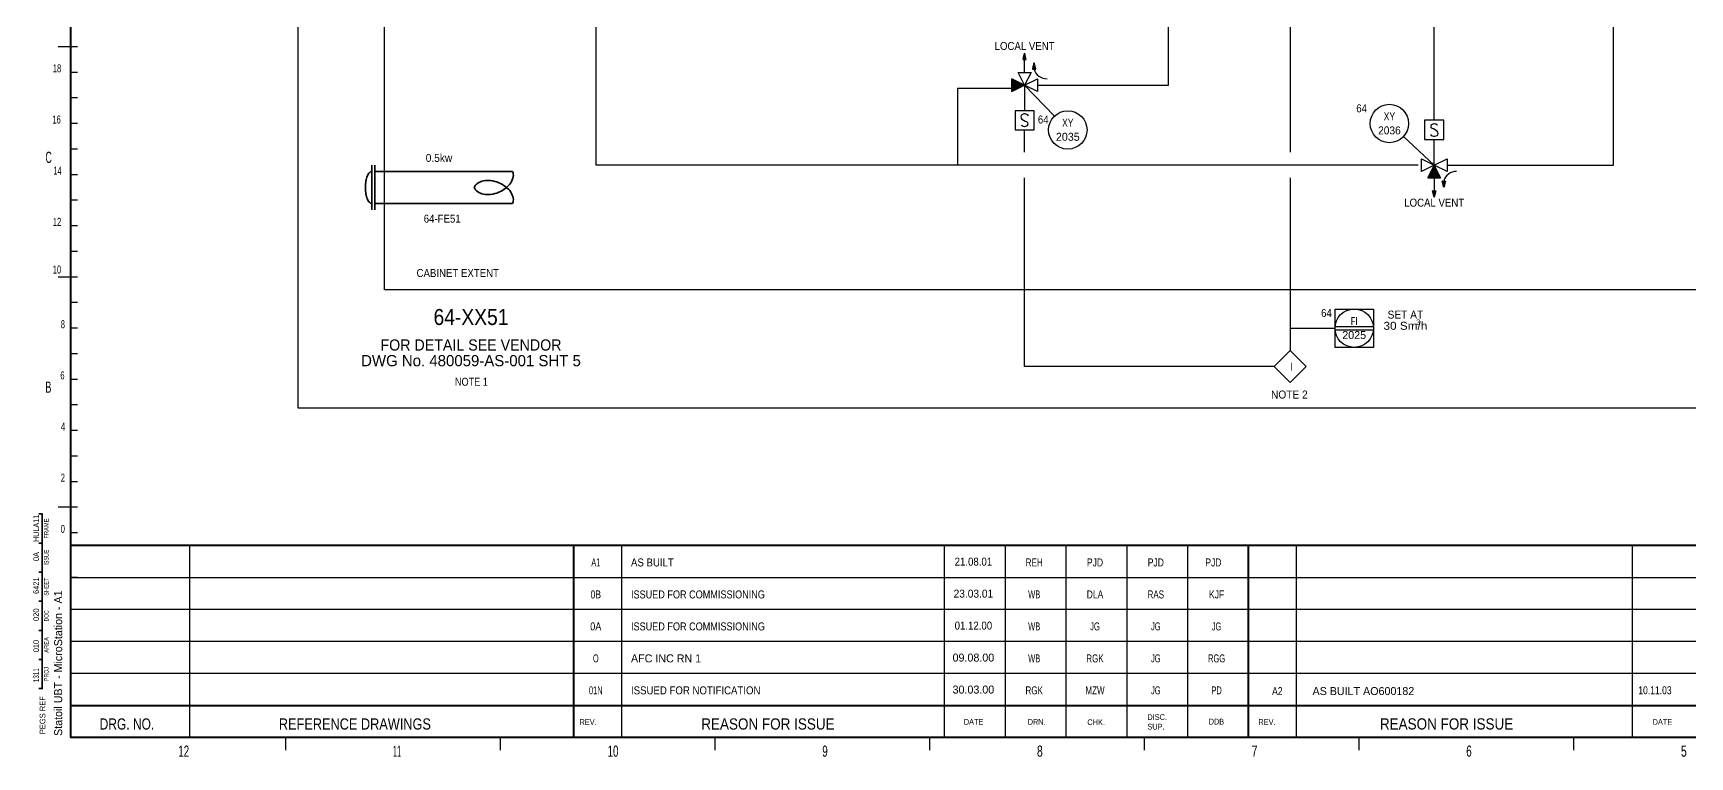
# Model space of a CAD drawing. Header units: millimetres. Extents: x 13 to 838, y 4 to 592.
# Drawn here: x 13 to 531, y 4 to 230 of the extents above; entities that cross this region are included whole.
import ezdxf
from ezdxf.enums import TextEntityAlignment as Align

# ---------------------------------------------------------------- set-up
doc = ezdxf.new("R2010")
doc.units = ezdxf.units.MM
for name, color, linetype, lineweight in [('1', 7, 'Continuous', 25), ('15', 7, 'Continuous', 35), ('18', 7, 'Continuous', 25), ('4', 7, 'Continuous', 35), ('43', 7, 'Continuous', 25), ('45', 7, 'Continuous', 40)]:
    doc.layers.add(name, color=color, linetype=linetype, lineweight=lineweight)
for name, color, linetype in [('34', 7, 'Continuous'), ('35', 7, 'Continuous'), ('36', 7, 'Continuous'), ('37', 7, 'Continuous')]:
    doc.layers.add(name, color=color, linetype=linetype)

msp = doc.modelspace()

# ---------------------------------------------------------------- linework, layer by layer
at = {"layer": '1'}
for p, q in [((322.974, 222), (322.658, 222.632)), ((323.01, 222), (322.67, 222.68)), ((323.045, 222), (322.682, 222.727)), ((323.08, 222), (322.693, 222.774)), ((323.116, 222), (322.705, 222.821)), ((323.151, 222), (322.717, 222.868)), ((323.186, 222), (322.729, 222.915)), ((323.222, 222), (322.741, 222.963)), ((323.257, 222), (322.752, 223.01)), ((323.292, 222), (322.764, 223.057)), ((323.328, 222), (322.776, 223.104)), ((323.363, 222), (322.788, 223.151)), ((323.398, 222), (322.8, 223.198)), ((323.434, 222), (322.811, 223.245)), ((323.469, 222), (322.823, 223.293)), ((323.495, 222.017), (322.835, 223.34)), ((323.46, 222.159), (322.847, 223.387)), ((323.425, 222.301), (322.858, 223.434)), ((323.389, 222.442), (322.87, 223.481)), ((323.354, 222.584), (322.882, 223.528)), ((323.318, 222.725), (322.894, 223.575)), ((323.283, 222.867), (322.906, 223.623)), ((323.248, 223.009), (322.917, 223.67)), ((323.212, 223.15), (322.929, 223.717)), ((323.177, 223.292), (322.941, 223.764)), ((323.141, 223.433), (322.953, 223.811)), ((323.106, 223.575), (322.965, 223.858)), ((323.071, 223.717), (322.976, 223.905)), ((323.035, 223.858), (322.988, 223.953)), ((323, 218), (323, 224)), ((322.515, 222), (322.505, 222.02)), ((322.55, 222), (322.517, 222.067)), ((322.585, 222), (322.528, 222.114)), ((322.621, 222), (322.54, 222.161)), ((322.656, 222), (322.552, 222.208)), ((322.691, 222), (322.564, 222.255)), ((322.727, 222), (322.576, 222.302)), ((322.762, 222), (322.587, 222.35)), ((322.797, 222), (322.599, 222.397)), ((322.833, 222), (322.611, 222.444)), ((322.868, 222), (322.623, 222.491)), ((322.903, 222), (322.634, 222.538)), ((322.939, 222), (322.646, 222.585)), ((325.515, 219), (325.505, 219.02)), ((325.55, 219), (325.517, 219.067)), ((325.585, 219), (325.528, 219.114)), ((325.621, 219), (325.54, 219.161)), ((325.656, 219), (325.552, 219.208)), ((325.691, 219), (325.564, 219.255)), ((325.727, 219), (325.576, 219.302)), ((325.762, 219), (325.587, 219.35)), ((325.797, 219), (325.599, 219.397)), ((325.833, 219), (325.611, 219.444)), ((325.868, 219), (325.623, 219.491)), ((325.903, 219), (325.634, 219.538)), ((325.939, 219), (325.646, 219.585)), ((325.974, 219), (325.658, 219.632)), ((326.01, 219), (325.67, 219.68)), ((326.045, 219), (325.682, 219.727)), ((326.08, 219), (325.693, 219.774)), ((326.116, 219), (325.705, 219.821)), ((326.151, 219), (325.717, 219.868)), ((326.186, 219), (325.729, 219.915)), ((326.222, 219), (325.741, 219.963)), ((326.257, 219), (325.752, 220.01)), ((326.292, 219), (325.764, 220.057)), ((326.328, 219), (325.776, 220.104)), ((326.363, 219), (325.788, 220.151)), ((326.398, 219), (325.8, 220.198)), ((326.434, 219), (325.811, 220.245)), ((326.469, 219), (325.823, 220.293)), ((326.495, 219.017), (325.835, 220.34)), ((326.46, 219.159), (325.847, 220.387)), ((326.425, 219.301), (325.858, 220.434)), ((326.389, 219.442), (325.87, 220.481)), ((326.354, 219.584), (325.882, 220.528)), ((326.318, 219.725), (325.894, 220.575)), ((326.283, 219.867), (325.906, 220.623)), ((326.248, 220.009), (325.917, 220.67)), ((326.212, 220.15), (325.929, 220.717)), ((326.177, 220.292), (325.941, 220.764)), ((326.141, 220.433), (325.953, 220.811)), ((326.106, 220.575), (325.965, 220.858)), ((326.071, 220.717), (325.976, 220.905)), ((326.035, 220.858), (325.988, 220.953)), ((319, 215.941), (319.04, 215.98)), ((319, 215.658), (319.228, 215.886)), ((319, 215.375), (319.417, 215.792)), ((319, 215.092), (319.605, 215.697)), ((319, 214.81), (319.794, 215.603)), ((319, 214.527), (319.983, 215.509)), ((319, 214.244), (320.171, 215.414)), ((319, 213.961), (320.36, 215.32)), ((319, 213.679), (320.548, 215.226)), ((319, 213.396), (320.737, 215.132)), ((319, 213.113), (320.926, 215.037)), ((319, 212.831), (321.114, 214.943)), ((319, 212.548), (321.303, 214.849)), ((319, 212.265), (321.491, 214.754)), ((319.035, 212.018), (321.68, 214.66)), ((319.602, 212.301), (321.868, 214.566)), ((320.168, 212.584), (322.057, 214.471)), ((320.735, 212.867), (322.246, 214.377)), ((321.301, 213.15), (322.434, 214.283)), ((321.867, 213.434), (322.623, 214.189)), ((322.434, 213.717), (322.811, 214.094)), ((323, 214), (332.335, 204.319)), ((323, 214), (323, 210)), ((323, 210), (323, 209.9)), ((323, 210), (323, 209.9)), ((323, 210), (323, 206)), ((323, 193), (323, 200)), ((451, 189), (441.397, 197.917)), ((451, 193), (451, 197)), ((451, 193), (451, 193.1)), ((451, 193), (451, 193.1)), ((451, 189), (451, 193)), ((451.321, 185), (449.774, 186.548)), ((451.604, 185), (449.868, 186.737)), ((451.887, 185), (449.963, 186.926)), ((452.169, 185), (450.057, 187.114)), ((452.452, 185), (450.151, 187.303)), ((452.735, 185), (450.246, 187.491)), ((452.982, 185.035), (450.34, 187.68)), ((452.699, 185.602), (450.434, 187.868)), ((452.416, 186.168), (450.529, 188.057)), ((452.133, 186.735), (450.623, 188.246)), ((451.85, 187.301), (450.717, 188.434)), ((451.566, 187.867), (450.811, 188.623)), ((451.283, 188.434), (450.906, 188.811)), ((449.059, 185), (449.02, 185.04)), ((449.342, 185), (449.114, 185.228)), ((449.625, 185), (449.208, 185.417)), ((449.908, 185), (449.303, 185.605)), ((450.19, 185), (449.397, 185.794)), ((450.473, 185), (449.491, 185.983)), ((450.756, 185), (449.586, 186.171)), ((451.039, 185), (449.68, 186.36)), ((451, 185), (451, 179)), ((453.515, 184), (453.505, 183.98)), ((453.55, 184), (453.517, 183.933)), ((453.585, 184), (453.528, 183.886)), ((453.621, 184), (453.54, 183.839)), ((453.656, 184), (453.552, 183.792)), ((453.691, 184), (453.564, 183.745)), ((453.727, 184), (453.576, 183.698)), ((453.762, 184), (453.587, 183.65)), ((453.797, 184), (453.599, 183.603)), ((453.833, 184), (453.611, 183.556)), ((453.868, 184), (453.623, 183.509)), ((453.903, 184), (453.634, 183.462)), ((453.939, 184), (453.646, 183.415)), ((453.974, 184), (453.658, 183.368)), ((454.01, 184), (453.67, 183.32)), ((454.045, 184), (453.682, 183.273)), ((454.08, 184), (453.693, 183.226)), ((454.116, 184), (453.705, 183.179)), ((454.151, 184), (453.717, 183.132)), ((454.186, 184), (453.729, 183.085)), ((454.222, 184), (453.741, 183.037)), ((454.257, 184), (453.752, 182.99)), ((454.292, 184), (453.764, 182.943)), ((454.328, 184), (453.776, 182.896)), ((454.363, 184), (453.788, 182.849)), ((454.398, 184), (453.8, 182.802)), ((454.434, 184), (453.811, 182.755)), ((454.469, 184), (453.823, 182.707)), ((454.495, 183.983), (453.835, 182.66)), ((454.46, 183.841), (453.847, 182.613)), ((454.425, 183.699), (453.858, 182.566)), ((454.389, 183.558), (453.87, 182.519)), ((454.354, 183.416), (453.882, 182.472)), ((454.318, 183.275), (453.894, 182.425)), ((454.283, 183.133), (453.906, 182.377)), ((454.248, 182.991), (453.917, 182.33)), ((454.212, 182.85), (453.929, 182.283)), ((454.177, 182.708), (453.941, 182.236)), ((454.141, 182.567), (453.953, 182.189)), ((454.106, 182.425), (453.965, 182.142)), ((454.071, 182.283), (453.976, 182.095)), ((454.035, 182.142), (453.988, 182.047)), ((450.515, 181), (450.505, 180.98)), ((450.55, 181), (450.517, 180.933)), ((450.585, 181), (450.528, 180.886)), ((450.621, 181), (450.54, 180.839)), ((450.656, 181), (450.552, 180.792)), ((450.691, 181), (450.564, 180.745)), ((450.727, 181), (450.576, 180.698)), ((450.762, 181), (450.587, 180.65)), ((450.797, 181), (450.599, 180.603)), ((450.833, 181), (450.611, 180.556)), ((450.868, 181), (450.623, 180.509)), ((450.903, 181), (450.634, 180.462)), ((450.939, 181), (450.646, 180.415)), ((450.974, 181), (450.658, 180.368)), ((451.01, 181), (450.67, 180.32)), ((451.045, 181), (450.682, 180.273)), ((451.08, 181), (450.693, 180.226)), ((451.116, 181), (450.705, 180.179)), ((451.151, 181), (450.717, 180.132)), ((451.186, 181), (450.729, 180.085)), ((451.222, 181), (450.741, 180.037)), ((451.257, 181), (450.752, 179.99)), ((451.292, 181), (450.764, 179.943)), ((451.328, 181), (450.776, 179.896)), ((451.363, 181), (450.788, 179.849)), ((451.398, 181), (450.8, 179.802)), ((451.434, 181), (450.811, 179.755)), ((451.469, 181), (450.823, 179.707)), ((451.495, 180.983), (450.835, 179.66)), ((451.46, 180.841), (450.847, 179.613)), ((451.425, 180.699), (450.858, 179.566)), ((451.389, 180.558), (450.87, 179.519)), ((451.354, 180.416), (450.882, 179.472)), ((451.318, 180.275), (450.894, 179.425)), ((451.283, 180.133), (450.906, 179.377)), ((451.248, 179.991), (450.917, 179.33)), ((451.212, 179.85), (450.929, 179.283)), ((451.177, 179.708), (450.941, 179.236)), ((451.141, 179.567), (450.953, 179.189)), ((451.106, 179.425), (450.965, 179.142)), ((451.071, 179.283), (450.976, 179.095)), ((451.035, 179.142), (450.988, 179.047)), ((420, 138.5), (432, 138.5)), ((420, 137.5), (432, 137.5))]:
    msp.add_line(p, q, dxfattribs=at)
for points in [[(608, 471), (608, 150), (123, 150), (123, 471)], [(323, 224), (322.5, 222), (323.5, 222)], [(323, 214), (321, 218), (325, 218)], [(326, 221), (325.5, 219), (326.5, 219)], [(323, 214), (319, 212), (319, 216)], [(319, 212), (323, 214), (319, 216)], [(319, 212), (323, 214), (319, 216)], [(323, 214), (327, 216), (327, 212)], [(326, 206), (320, 206), (320, 200), (326, 200)], [(448, 197), (454, 197), (454, 203), (448, 203)], [(451, 189), (447, 187), (447, 191)], [(451, 189), (453, 185), (449, 185)], [(453, 185), (451, 189), (449, 185)], [(451, 189), (455, 191), (455, 187)], [(454, 182), (453.5, 184), (454.5, 184)], [(451, 179), (450.5, 181), (451.5, 181)], [(420, 132), (420, 144), (432, 144), (432, 132)], [(411, 126), (406, 131), (401, 126), (406, 121)]]:
    msp.add_lwpolyline(points, close=True, dxfattribs=at)
for points in [[(324.2, 204.4), (324, 204.7), (323.2, 205), (322.8, 205), (322.1, 204.7), (321.9, 204.5), (321.8, 204.1), (321.9, 203.7), (322.1, 203.4), (323.2, 202.7), (323.6, 202.6), (323.9, 202.3), (324, 201.9), (323.8, 201.3), (323, 201), (322.5, 201.1), (322, 201.4)], [(449.8, 198.6), (450, 198.3), (450.8, 198), (451.2, 198), (451.9, 198.3), (452.1, 198.5), (452.2, 198.9), (452.1, 199.3), (451.9, 199.6), (450.8, 200.3), (450.4, 200.4), (450.1, 200.7), (450, 201.1), (450.2, 201.7), (451, 202), (451.5, 201.9), (452, 201.6)]]:
    msp.add_lwpolyline(points, dxfattribs=at)
for centre in [(437, 202), (336.5, 200), (426, 138)]:
    msp.add_circle(centre, 6, dxfattribs=at)
for centre, start, end in [((329.872, 219.996), 194.4278, 271.8327), ((457.872, 183.004), 88.1673, 165.5722)]:
    msp.add_arc(centre, 3.998, start, end, dxfattribs=at)
at = {"layer": '15'}
for points in [[(15, 70.8), (16, 70.8), (16, 79.9), (15, 79.9)], [(15, 61.7), (16, 61.7), (16, 70.8), (15, 70.8)], [(15, 52.6), (16, 52.6), (16, 61.7), (15, 61.7)], [(15, 43.5), (16, 43.5), (16, 52.6), (15, 52.6)], [(15, 34.4), (16, 34.4), (16, 43.5), (15, 43.5)], [(15, 25.3), (16, 25.3), (16, 34.4), (15, 34.4)]]:
    msp.add_lwpolyline(points, dxfattribs=at)
at = {"layer": '18'}
for p, q in [((189, 251), (189, 189)), ((406, 249), (406, 193)), ((451, 203), (451, 251)), ((446, 189), (189, 189)), ((406, 138), (420, 138))]:
    msp.add_line(p, q, dxfattribs=at)
msp.add_lwpolyline([(621, 507), (621, 113), (96, 113), (96, 507)], close=True, dxfattribs=at)
for points in [[(327, 214), (368, 214), (368, 252)], [(455, 189), (507, 189), (507, 252)], [(319, 213), (302, 213), (302, 189)], [(401, 126), (323, 126), (323, 185)], [(406, 185), (406, 138), (406, 131)]]:
    msp.add_lwpolyline(points, dxfattribs=at)
at = {"layer": '4'}
for p, q in [((119, 189), (119, 175)), ((120, 189), (120, 175)), ((120, 187), (123, 187)), ((123, 187), (163, 187)), ((120, 177), (123, 177)), ((123, 177), (163, 177))]:
    msp.add_line(p, q, dxfattribs=at)
for centre, radius, start, end in [((120.881, 184.266), 3.531, 135.77025, 158.93026), ((118.996, 186.095), 0.905, 89.75948, 135.52785), ((160.259, 185.847), 2.974, 351.09267, 22.81376), ((129.04, 182), 12.04, 170.14968, 179.99848), ((129.04, 182), 12.04, 180.00152, 189.85032), ((124.894, 182.719), 7.832, 158.92667, 170.14767), ((153.749, 180.865), 2.974, 125.85396, 157.57504), ((153.749, 183.135), 2.974, 202.42496, 234.14605), ((154.802, 179.38), 4.795, 100.41165, 125.6567), ((155.263, 176.879), 7.338, 83.14886, 100.41942), ((155.001, 174.702), 9.531, 67.38346, 83.14926), ((155, 174.702), 9.531, 51.61189, 67.37769), ((155, 189.298), 9.531, 292.6242, 308.39), ((156.362, 187.579), 7.338, 308.38959, 325.66014), ((156.362, 176.421), 7.338, 34.34176, 51.61231), ((158.462, 186.145), 4.795, 325.64918, 350.89423), ((124.894, 181.281), 7.832, 189.85233, 201.07333), ((120.881, 179.734), 3.531, 201.06974, 224.22975), ((118.996, 177.905), 0.905, 224.47215, 270.24052), ((154.802, 184.62), 4.795, 234.3433, 259.58835), ((155.263, 187.121), 7.338, 259.58058, 276.85113), ((155.001, 189.298), 9.531, 276.85074, 292.61654), ((158.462, 177.855), 4.795, 9.10476, 34.34981), ((160.259, 178.153), 2.974, 337.18275, 8.90383)]:
    msp.add_arc(centre, radius, start, end, dxfattribs=at)
at = {"layer": '43'}
for p, q in [((25, 226), (21, 226)), ((26.999, 226), (25, 226)), ((26.999, 218), (25, 218)), ((26.999, 210), (25, 210)), ((26.999, 202), (25, 202)), ((26.999, 194), (25, 194)), ((26.999, 186), (25, 186)), ((26.999, 178), (25, 178)), ((26.999, 170), (25, 170)), ((26.999, 162), (25, 162)), ((25, 154), (21, 154)), ((26.999, 154), (25, 154)), ((26.999, 146), (25, 146)), ((26.999, 138), (25, 138)), ((26.999, 130), (25, 130)), ((26.999, 122), (25, 122)), ((26.999, 114), (25, 114)), ((26.999, 106), (25, 106)), ((26.999, 98), (25, 98)), ((26.999, 90), (25, 90)), ((25, 82), (21, 82)), ((26.999, 82), (25, 82)), ((26.999, 74), (25, 74)), ((27, 70), (25, 70)), ((62, 70), (62, 10)), ((197, 70), (197, 10)), ((297.999, 10), (297.999, 70)), ((316.999, 10), (316.999, 70)), ((335.999, 10), (335.999, 70)), ((355, 10), (355, 70)), ((373.999, 10), (373.999, 70)), ((407.999, 10), (407.999, 70)), ((512.999, 10), (512.999, 70)), ((27, 60), (25, 60)), ((25, 60), (607.999, 60)), ((27, 50), (25, 50)), ((607.999, 50), (25, 50)), ((27, 40), (25, 40)), ((607.999, 40), (25, 40)), ((27, 30), (25, 30)), ((607.999, 30), (25, 30)), ((27, 20), (25, 20)), ((92.08, 10), (92.08, 6)), ((159.16, 10), (159.16, 6)), ((226.239, 10), (226.239, 6)), ((293.32, 10), (293.32, 6)), ((360.4, 10), (360.4, 6)), ((427.48, 10), (427.48, 6)), ((494.56, 10), (494.56, 6))]:
    msp.add_line(p, q, dxfattribs=at)
at = {"layer": '45'}
for p, q in [((830, 70), (25, 70)), ((182, 70), (182, 10)), ((392.999, 10), (392.999, 70)), ((25, 20), (607.999, 20))]:
    msp.add_line(p, q, dxfattribs=at)
msp.add_lwpolyline([(25, 585), (830, 585), (830, 10), (25, 10)], close=True, dxfattribs=at)

# ---------------------------------------------------------------- texts
at = {"layer": '1'}
for s, height, width, p in [('LOCAL VENT', 2.5, 0.9, (323, 225)), ('XY', 2.5, 0.8, (336.5, 201)), ('XY', 2.5, 0.8, (437, 203)), ('2036', 2.5, 0.95, (437, 198.6)), ('0.5kw', 2.5, 0.95, (140, 190)), ('LOCAL VENT', 2.5, 0.9, (451, 176)), ('64-FE51', 2.5, 0.9, (141, 171)), ('FI', 2.5, 0.65, (426, 139)), ('30 Sm/h', 2.5, 1.1, (442, 137.5)), ('SET AT', 2.5, 0.95, (442, 141)), ('3', 1.8, 0.7, (446, 139)), ('I', 2.5, 0.8, (406.368, 124.75))]:
    msp.add_text(s, height=height, dxfattribs=dict(at, width=width)).set_placement(p, align=Align.CENTER)
at = {"layer": '1', "width": 0.9}
for p in [(430, 205.5), (330.5, 202), (419, 141.5)]:
    msp.add_text('64', height=2.5, dxfattribs=at).set_placement(p, align=Align.RIGHT)
at = {"layer": '1'}
for s, p in [('2035', (336.5, 196.6)), ('2025', (426, 134.6))]:
    msp.add_text(s, height=2.5, dxfattribs=at).set_placement(p, align=Align.CENTER)
for s, width, p in [('CABINET EXTENT', 0.9, (133, 154)), ('NOTE 1', 0.85, (145, 120)), ('NOTE 2', 0.95, (400, 116))]:
    msp.add_text(s, height=2.5, dxfattribs=dict(at, width=width)).set_placement(p)
at = {"layer": '15'}
for s, width, p in [('FRAME', 0.75, (18, 75.351)), ('ISSUE', 0.7, (18, 66.251)), ('SHEET', 0.7, (18, 57.151)), ('DOC', 0.65, (18, 48.051)), ('AREA', 0.75, (18, 38.951)), ('PROJ', 0.7, (18, 29.851))]:
    msp.add_text(s, height=1.422, rotation=89.954, dxfattribs=dict(at, width=width)).set_placement(p, align=Align.CENTER)
at = {"layer": '34'}
for s, width, p in [('HULA11', 0.75, (15, 75.4)), ('0A', 0.85, (15, 66.6)), ('6421', 0.85, (15, 57.5)), ('020', 0.95, (15.001, 48.4)), ('010', 0.8, (15, 38.601)), ('1311', 0.65, (15.001, 29.5)), ('PEGS REF', 0.9, (17, 17))]:
    msp.add_text(s, height=1.8, rotation=89.954, dxfattribs=dict(at, width=width)).set_placement(p, align=Align.CENTER)
for s, width, p in [('REV.', 0.8, (183.913, 13.969)), ('DATE', 0.8, (303.999, 14)), ('DRN.', 0.75, (323.999, 14)), ('CHK.', 0.8, (342.602, 13.891)), ('DISC.', 0.8, (361.357, 15.501)), ('DDB', 0.75, (380.565, 14.072)), ('REV.', 0.8, (396.054, 13.956)), ('DATE', 0.8, (519.258, 13.979)), ('SUP.', 0.8, (361.357, 12.501))]:
    msp.add_text(s, height=1.8, dxfattribs=dict(at, width=width)).set_placement(p)
at = {"layer": '35'}
for s, width, p in [('18', 0.65, (21.957, 218)), ('16', 0.65, (21.831, 202)), ('14', 0.7, (22.083, 186)), ('12', 0.65, (21.957, 170)), ('10', 0.65, (21.935, 155.1)), ('8', 0.7, (23.115, 138)), ('6', 0.65, (22.989, 122)), ('4', 0.75, (23.242, 106)), ('2', 0.7, (23.115, 90)), ('0', 0.7, (23.094, 74))]:
    msp.add_text(s, height=2.5, dxfattribs=dict(at, width=width)).set_placement(p, align=Align.RIGHT)
for s, width, p in [('A1', 0.6, (189, 63.5)), ('21.08.01', 0.9, (307, 63.75)), ('REH', 0.75, (326, 63.5)), ('PJD', 0.8, (345, 63.5)), ('PJD', 0.8, (364, 63.5)), ('PJD', 0.8, (382, 63.5)), ('0B', 0.8, (189, 53.5)), ('23.03.01', 0.95, (307, 53.75)), ('WB', 0.7, (326, 53.5)), ('DLA', 0.8, (345, 53.5)), ('RAS', 0.75, (364, 53.5)), ('KJF', 0.8, (383, 53.5)), ('0A', 0.85, (189, 43.5)), ('01.12.00', 0.9, (307, 43.75)), ('WB', 0.7, (326, 43.5)), ('JG', 0.7, (345, 43.5)), ('JG', 0.7, (364, 43.5)), ('JG', 0.7, (383, 43.5)), ('O', 0.6, (189, 33.5)), ('WB', 0.7, (326, 33.5)), ('RGK', 0.75, (345, 33.5)), ('JG', 0.7, (364, 33.5)), ('RGG', 0.7, (383, 33.5)), ('01N', 0.7, (189, 23.5)), ('RGK', 0.75, (326, 23.5)), ('MZW', 0.75, (345, 23.5)), ('JG', 0.7, (364, 23.5)), ('PD', 0.7, (383, 23.5)), ('10.11.03', 0.8, (519.981, 23.529)), ('A2', 0.8, (401.981, 23.28))]:
    msp.add_text(s, height=2.5, dxfattribs=dict(at, width=width)).set_placement(p, align=Align.CENTER)
for s, width, p in [('AS BUILT', 0.9, (200, 63.5)), ('ISSUED FOR COMMISSIONING', 0.85, (200, 53.5)), ('ISSUED FOR COMMISSIONING', 0.85, (200, 43.5)), ('ISSUED FOR NOTIFICATION', 0.9, (200, 23.5))]:
    msp.add_text(s, height=2.5, dxfattribs=dict(at, width=width)).set_placement(p)
msp.add_text('Statoil UBT - MicroStation - A1', height=2.5, rotation=90, dxfattribs=at).set_placement((22.244, 10.483))
for s, p in [('09.08.00', (307, 33.75)), ('30.03.00', (307, 23.75))]:
    msp.add_text(s, height=2.5, dxfattribs=at).set_placement(p, align=Align.CENTER)
for s, p in [('AFC INC RN 1', (200, 33.5)), ('AS BUILT AO600182', (412.981, 23.28))]:
    msp.add_text(s, height=2.5, dxfattribs=at).set_placement(p)
at = {"layer": '36'}
for s, width, p in [('C', 0.6, (17, 189.687)), ('B', 0.6, (17, 117.812)), ('DRG. NO.', 0.8, (33.959, 12.491)), ('REFERENCE DRAWINGS', 0.85, (89.959, 12.491)), ('REASON FOR ISSUE', 0.9, (221.959, 12.491)), ('REASON FOR ISSUE', 0.9, (434.028, 12.51)), ('12', 0.65, (58.539, 4)), ('11', 0.45, (125.62, 4)), ('10', 0.65, (192.7, 4)), ('9', 0.65, (259.78, 4)), ('8', 0.7, (326.86, 4)), ('7', 0.7, (393.939, 4)), ('6', 0.65, (461.02, 4)), ('5', 0.7, (528.1, 4))]:
    msp.add_text(s, height=3.5, dxfattribs=dict(at, width=width)).set_placement(p)
msp.add_text('DWG No. 480059-AS-001 SHT 5', height=3.5, dxfattribs=at).set_placement((150, 126.1), align=Align.CENTER)
at = {"layer": '36', "width": 0.95}
msp.add_text('FOR DETAIL SEE VENDOR', height=3.5, dxfattribs=at).set_placement((150, 131), align=Align.CENTER)
at = {"layer": '37', "width": 0.9}
msp.add_text('64-XX51', height=5, dxfattribs=at).set_placement((150, 139), align=Align.CENTER)

doc.saveas('drawing.dxf')
